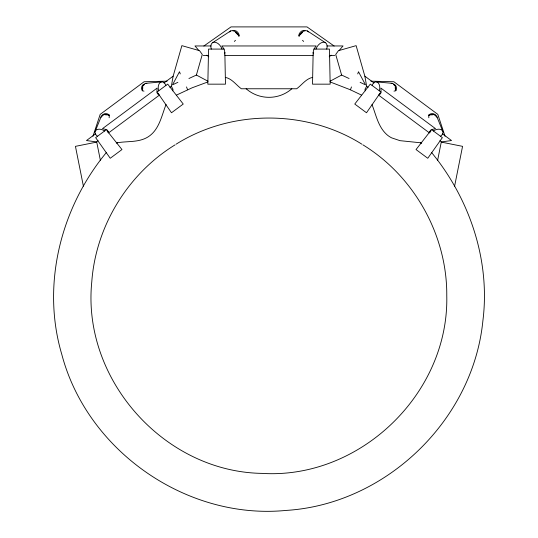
<?xml version="1.0" encoding="UTF-8"?>
<svg xmlns="http://www.w3.org/2000/svg" width="538" height="538" viewBox="0 0 538 538"><rect width="100%" height="100%" fill="white"/><g stroke="black" fill="none" stroke-linecap="round" stroke-linejoin="round"><path stroke-width="0.81" d="M429.808 132.261L431.167 130.512M313.163 52.368L312.524 84.163L330.164 84.163L329.458 49.086L313.903 49.086L313.163 52.368L313.412 54.015M109.16 117.761L109.315 115.421L108.918 115.186A6.281 4.082 22 0 0 101.003 117.472M224.588 54.015L224.837 52.368L224.097 49.086L208.542 49.086L207.836 84.163L225.476 84.163L224.837 52.368M172.759 90.814L172.994 89.288L171.346 86.262L169.921 87.324M171.387 86.067L173.115 76.288L181.871 45.643L199.564 50.7L202.281 54.472L196.397 75.044L188.919 78.514M351.482 86.921L350.399 89.792L361.502 95.098M357.716 73.908L358.503 71.736L365.51 84.87L360.117 82.314M142.799 87.412L142.476 90.787L142.368 90.337A6.281 4.082 84.8 0 1 146.847 83.424M106.242 152.678C60.707 207.843 41.211 284.858 61.742 354.206C87.109 450.837 186.464 520.085 285.893 510.434C385.611 504.409 472.915 420.474 482.855 321.065C490.145 264.044 471.934 205.785 437.65 160.21L441.214 142.341M454.603 186.182L462.559 146.349L441.342 142.113M391.153 83.424A6.281 4.082 -84.8 0 1 395.632 90.337L395.524 90.787L395.201 87.412M108.165 132.731L108.387 131.696L106.934 129.739L102.496 128.649L157.109 88.084L156.874 92.644L158.327 94.601M380.669 91.823L370.299 84.116L354.764 104.042L366.499 112.758L380.359 92.771M395.269 90.545A2.179 1.089 11.4 0 0 396.049 90.27C396.862 88.212 396.493 85.219 394.119 84.405M92.987 136.222L100.182 114.372L144.11 81.742L167.11 81.164M298.711 35.461C299.276 32.657 301.852 29.677 304.985 30.72M102.341 115.979C103.054 112.973 107.028 113.047 108.972 114.769A2.179 1.089 -61.8 0 1 109.012 115.596L109.315 115.421M95.32 131.05L101.305 116.228M166.074 104.419C161.575 115.852 159.255 129.826 148.078 136.894C138.777 142.731 127.486 140.943 117.17 142.805M298.859 36.194L299.222 35.394A7.586 4.869 -56.9 0 1 308.597 31.944M313.943 49.086L316.129 45.959L221.871 45.959L224.057 49.086M299.276 36.147L299.518 35.642M299.975 34.957L302.551 32.28M430.165 131.42L416.035 149.557L427.764 158.266L442.357 137.647L431.987 129.94M339.128 50.498L343.029 45.959L326.943 45.959M143.673 85.253L144.52 84.332M102.159 115.919L103.088 115.226M234.36 41.433L235.476 40.303M177.883 82.314L172.49 84.87L179.497 71.736L180.284 73.908M379.774 93.989L379.075 94.58M329.243 56.799L331.146 55.158M379.673 94.601L381.126 92.644L380.891 88.084L435.504 128.649L431.066 129.739L429.613 131.696L429.835 132.731M108.434 115.206L108.972 114.769M143.955 84.372C141.501 84.466 140.66 90.189 142.523 89.88M95.582 133.787L86.483 140.546L96.457 141.898L98.071 140.694M164.023 82.946L173.128 76.188M106.013 129.94L95.643 137.647L110.236 158.266L121.965 149.557L106.833 130.512M157.331 91.823L167.701 84.116L183.236 104.042L171.501 112.758L157.641 92.771M108.541 132.913L159.45 95.098M203.862 46.019L231.004 26.9L306.996 26.9L334.138 46.019M291.845 88.763C278.825 100.176 259.175 100.176 246.155 88.763M212.86 42.536L230.58 30.969M175.099 144.836C127.755 173.888 95.777 226.357 91.783 281.811C81.796 379.277 164.056 471.846 262.019 473.386C359.808 479.533 449.075 393.708 446.769 295.759C447.28 235.422 414.307 176.289 362.901 144.836M176.121 144.184C231.629 109.342 306.371 109.335 361.879 144.184M428.84 117.761L428.685 115.421L429.082 115.186A6.281 4.082 -22 0 1 436.997 117.472M329.962 81.258L341.603 75.044L349.081 78.514M176.498 95.098L192.261 87.741L207.386 82.126M429.142 115.515L429.815 115.26M117.264 142.772L116.289 143.047M394.004 91.137L395.524 90.787M233.015 30.72C236.148 29.677 238.724 32.657 239.289 35.461M431.005 114.876L433.157 114.742M96.658 142.113L75.441 146.349L83.397 186.182M104.843 114.742L106.995 114.876M145.563 83.35L161.481 81.904M312.464 77.425C305.92 78.783 301.818 85.031 296.667 88.763L241.333 88.763C236.195 85.024 232.093 78.824 225.57 77.425M211.057 45.959L194.971 45.959L198.872 50.498M203.236 55.589L208.24 55.589M224.891 55.589L313.109 55.589M329.76 55.589L334.764 55.589M370.89 81.164L393.89 81.742L437.818 114.372L445.013 136.222M376.519 81.904L392.437 83.35M420.83 142.805L399.963 140.66L391.725 137.889A22.293 22.293 0 0 1 386.378 134.197C378.066 126.41 376.028 114.802 372.014 104.621M142.476 90.787L143.996 91.137M421.328 142.953L421.711 143.047L420.736 142.772M158.925 94.58L158.226 93.989M330.614 82.126L350.399 89.792M108.185 115.26L108.858 115.515M434.912 115.226L435.841 115.919M196.397 75.044L208.038 81.258M428.685 115.421L428.988 115.596A2.179 1.089 61.8 0 1 429.028 114.769C430.972 113.041 434.946 112.98 435.659 115.979M307.42 30.969L325.14 42.536M395.477 89.88L396.049 90.27M429.075 114.802L429.566 115.206M364.872 76.188L373.977 82.946M442.418 133.787L451.516 140.546L441.543 141.898L439.929 140.694M368.079 87.324L366.654 86.262L365.006 89.288L365.241 90.814M378.55 95.098L429.459 132.913M235.449 32.28L238.025 34.957M206.854 55.158L208.757 56.799M302.524 40.303L303.64 41.433M393.48 84.332L394.327 85.253M431.758 152.678L437.65 160.21M238.482 35.642L238.724 36.147M107.835 131.42L108.192 132.261M239.141 36.194L238.778 35.394A7.586 4.869 56.9 0 0 229.403 31.944M187.601 89.792L186.518 86.921M436.695 116.228L442.68 131.05M341.603 75.044L335.719 54.472L338.436 50.7L356.129 45.643L364.885 76.288L366.613 86.067M96.786 142.341L100.35 160.21M211.293 49.086A7.586 4.869 56.9 0 1 214.406 42.199A7.586 4.869 56.9 0 1 222.019 49.086M315.981 49.086A7.586 4.869 -56.9 0 1 323.594 42.199A7.586 4.869 -56.9 0 1 326.707 49.086M372.128 85.475A6.281 4.082 -84.8 0 1 377.723 82.442A6.281 4.082 -84.8 0 1 379.263 90.774M433.393 130.99A6.281 4.082 -22 0 1 441.819 130.055A6.281 4.082 -22 0 1 440.528 136.289M142.731 90.545A2.179 1.089 -11.4 0 1 141.951 90.27M97.472 136.289A6.281 4.082 22 0 1 96.181 130.055A6.281 4.082 22 0 1 104.607 130.99M158.737 90.774A6.281 4.082 84.8 0 1 160.277 82.442A6.281 4.082 84.8 0 1 165.872 85.475"/></g></svg>
